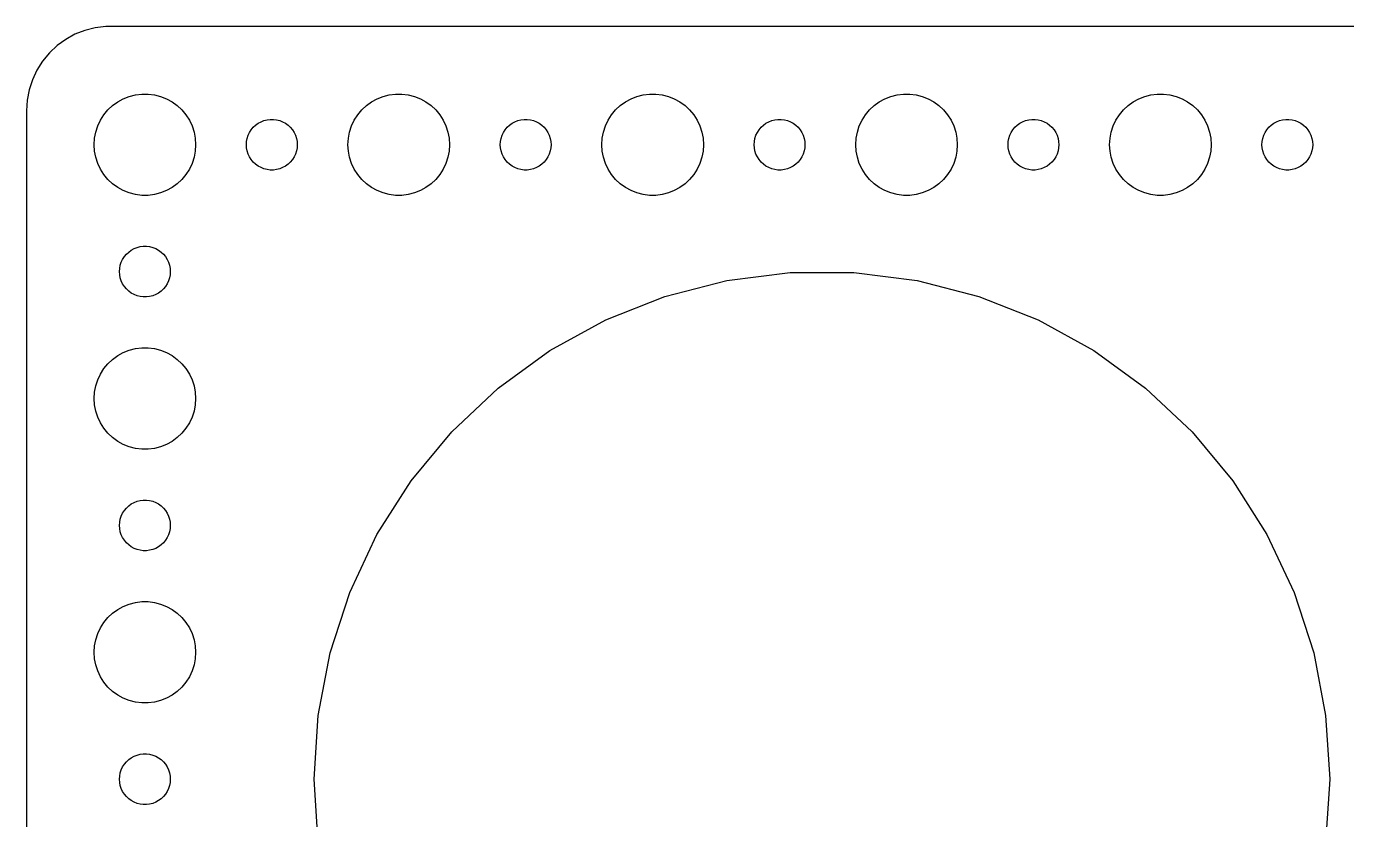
# Model space of a CAD drawing. Header units: metres. Extents: x -112 to 112, y -44 to 44.
# Drawn here: x -112 to -34, y -2.4 to 44.5 of the extents above; entities that cross this region are included whole.
import ezdxf

# ---------------------------------------------------------------- set-up
doc = ezdxf.new("R2010")
doc.units = ezdxf.units.M

msp = doc.modelspace()

# ---------------------------------------------------------------- linework, layer by layer
for p, q in [((-107.314, 44.4901), (-107.937, 44.4114)), ((107.314, 44.4901), (-107.314, 44.4901)), ((-109.679, 43.7216), (-110.187, 43.3526)), ((-109.129, 44.0241), (-109.679, 43.7216)), ((-108.545, 44.2553), (-109.129, 44.0241)), ((-107.937, 44.4114), (-108.545, 44.2553)), ((-110.645, 42.9227), (-111.045, 42.4389)), ((-110.187, 43.3526), (-110.645, 42.9227)), ((-111.045, 42.4389), (-111.382, 41.9088)), ((-111.649, 41.3406), (-111.843, 40.7434)), ((-111.382, 41.9088), (-111.649, 41.3406)), ((-111.843, 40.7434), (-111.961, 40.1267)), ((-111.961, 40.1267), (-112, 39.5)), ((-107.187, 39.5536), (-106.912, 39.8115)), ((-106.912, 39.8115), (-106.607, 40.033)), ((-106.607, 40.033), (-106.277, 40.2145)), ((-106.277, 40.2145), (-105.927, 40.3532)), ((-105.927, 40.3532), (-105.562, 40.4469)), ((-105.562, 40.4469), (-105.188, 40.4941)), ((-105.188, 40.4941), (-104.812, 40.4941)), ((-104.812, 40.4941), (-104.438, 40.4469)), ((-104.438, 40.4469), (-104.073, 40.3532)), ((-104.073, 40.3532), (-103.723, 40.2145)), ((-103.723, 40.2145), (-103.393, 40.033)), ((-103.393, 40.033), (-103.088, 39.8115)), ((-103.088, 39.8115), (-102.813, 39.5536)), ((-92.1869, 39.5536), (-91.9123, 39.8115)), ((-91.9123, 39.8115), (-91.6075, 40.033)), ((-91.6075, 40.033), (-91.2773, 40.2145)), ((-91.2773, 40.2145), (-90.927, 40.3532)), ((-90.927, 40.3532), (-90.5621, 40.4469)), ((-90.5621, 40.4469), (-90.1884, 40.4941)), ((-90.1884, 40.4941), (-89.8116, 40.4941)), ((-89.8116, 40.4941), (-89.4379, 40.4469)), ((-89.4379, 40.4469), (-89.073, 40.3532)), ((-89.073, 40.3532), (-88.7227, 40.2145)), ((-88.7227, 40.2145), (-88.3925, 40.033)), ((-88.3925, 40.033), (-88.0877, 39.8115)), ((-88.0877, 39.8115), (-87.8131, 39.5536)), ((-77.1869, 39.5536), (-76.9123, 39.8115)), ((-76.9123, 39.8115), (-76.6075, 40.033)), ((-76.6075, 40.033), (-76.2773, 40.2145)), ((-76.2773, 40.2145), (-75.927, 40.3532)), ((-75.927, 40.3532), (-75.5621, 40.4469)), ((-75.5621, 40.4469), (-75.1884, 40.4941)), ((-75.1884, 40.4941), (-74.8116, 40.4941)), ((-74.8116, 40.4941), (-74.4379, 40.4469)), ((-74.4379, 40.4469), (-74.073, 40.3532)), ((-74.073, 40.3532), (-73.7227, 40.2145)), ((-73.7227, 40.2145), (-73.3925, 40.033)), ((-73.3925, 40.033), (-73.0877, 39.8115)), ((-73.0877, 39.8115), (-72.8131, 39.5536)), ((-62.1869, 39.5536), (-61.9123, 39.8115)), ((-61.9123, 39.8115), (-61.6075, 40.033)), ((-61.6075, 40.033), (-61.2773, 40.2145)), ((-61.2773, 40.2145), (-60.927, 40.3532)), ((-60.927, 40.3532), (-60.5621, 40.4469)), ((-60.5621, 40.4469), (-60.1884, 40.4941)), ((-60.1884, 40.4941), (-59.8116, 40.4941)), ((-59.8116, 40.4941), (-59.4379, 40.4469)), ((-59.4379, 40.4469), (-59.0729, 40.3532)), ((-59.0729, 40.3532), (-58.7227, 40.2145)), ((-58.7227, 40.2145), (-58.3925, 40.033)), ((-58.3925, 40.033), (-58.0877, 39.8115)), ((-58.0877, 39.8115), (-57.8131, 39.5536)), ((-47.1869, 39.5536), (-46.9123, 39.8115)), ((-46.9123, 39.8115), (-46.6075, 40.033)), ((-46.6075, 40.033), (-46.2773, 40.2145)), ((-46.2773, 40.2145), (-45.927, 40.3532)), ((-45.927, 40.3532), (-45.5621, 40.4469)), ((-45.5621, 40.4469), (-45.1884, 40.4941)), ((-45.1884, 40.4941), (-44.8116, 40.4941)), ((-44.8116, 40.4941), (-44.4379, 40.4469)), ((-44.4379, 40.4469), (-44.0729, 40.3532)), ((-44.0729, 40.3532), (-43.7227, 40.2145)), ((-43.7227, 40.2145), (-43.3925, 40.033)), ((-43.3925, 40.033), (-43.0877, 39.8115)), ((-43.0877, 39.8115), (-42.8131, 39.5536)), ((-112, 39.5), (-112, -39.5)), ((-107.629, 38.9453), (-107.427, 39.2634)), ((-107.427, 39.2634), (-107.187, 39.5536)), ((-102.813, 39.5536), (-102.573, 39.2634)), ((-102.573, 39.2634), (-102.371, 38.9453)), ((-92.6289, 38.9453), (-92.427, 39.2634)), ((-92.427, 39.2634), (-92.1869, 39.5536)), ((-87.8131, 39.5536), (-87.573, 39.2634)), ((-87.573, 39.2634), (-87.3711, 38.9453)), ((-77.6289, 38.9453), (-77.427, 39.2634)), ((-77.427, 39.2634), (-77.1869, 39.5536)), ((-72.8131, 39.5536), (-72.573, 39.2634)), ((-72.573, 39.2634), (-72.3711, 38.9453)), ((-62.6289, 38.9453), (-62.427, 39.2634)), ((-62.427, 39.2634), (-62.1869, 39.5536)), ((-57.8131, 39.5536), (-57.5729, 39.2634)), ((-57.5729, 39.2634), (-57.3711, 38.9453)), ((-47.6289, 38.9453), (-47.427, 39.2634)), ((-47.427, 39.2634), (-47.1869, 39.5536)), ((-42.8131, 39.5536), (-42.5729, 39.2634)), ((-42.5729, 39.2634), (-42.3711, 38.9453)), ((-107.976, 37.876), (-107.906, 38.2461)), ((-107.906, 38.2461), (-107.789, 38.6044)), ((-107.789, 38.6044), (-107.629, 38.9453)), ((-102.371, 38.9453), (-102.211, 38.6044)), ((-102.211, 38.6044), (-102.094, 38.2461)), ((-102.094, 38.2461), (-102.024, 37.876)), ((-98.8947, 38.0522), (-98.8145, 38.2226)), ((-98.8145, 38.2226), (-98.7135, 38.3817)), ((-98.7135, 38.3817), (-98.5934, 38.5268)), ((-98.5934, 38.5268), (-98.4561, 38.6558)), ((-98.4561, 38.6558), (-98.3037, 38.7665)), ((-98.3037, 38.7665), (-98.1387, 38.8572)), ((-98.1387, 38.8572), (-97.9635, 38.9266)), ((-97.9635, 38.9266), (-97.7811, 38.9734)), ((-97.7811, 38.9734), (-97.5942, 38.997)), ((-97.5942, 38.997), (-97.4058, 38.997)), ((-97.4058, 38.997), (-97.2189, 38.9734)), ((-97.2189, 38.9734), (-97.0365, 38.9266)), ((-97.0365, 38.9266), (-96.8613, 38.8572)), ((-96.8613, 38.8572), (-96.6963, 38.7665)), ((-96.6963, 38.7665), (-96.5439, 38.6558)), ((-96.5439, 38.6558), (-96.4065, 38.5268)), ((-96.4065, 38.5268), (-96.2865, 38.3817)), ((-96.2865, 38.3817), (-96.1855, 38.2226)), ((-96.1855, 38.2226), (-96.1053, 38.0522)), ((-92.9763, 37.876), (-92.9057, 38.2461)), ((-92.9057, 38.2461), (-92.7893, 38.6044)), ((-92.7893, 38.6044), (-92.6289, 38.9453)), ((-87.3711, 38.9453), (-87.2107, 38.6044)), ((-87.2107, 38.6044), (-87.0943, 38.2461)), ((-87.0943, 38.2461), (-87.0237, 37.876)), ((-83.8947, 38.0522), (-83.8145, 38.2226)), ((-83.8145, 38.2226), (-83.7135, 38.3817)), ((-83.7135, 38.3817), (-83.5934, 38.5268)), ((-83.5934, 38.5268), (-83.4561, 38.6558)), ((-83.4561, 38.6558), (-83.3037, 38.7665)), ((-83.3037, 38.7665), (-83.1387, 38.8572)), ((-83.1387, 38.8572), (-82.9635, 38.9266)), ((-82.9635, 38.9266), (-82.7811, 38.9734)), ((-82.7811, 38.9734), (-82.5942, 38.997)), ((-82.5942, 38.997), (-82.4058, 38.997)), ((-82.4058, 38.997), (-82.2189, 38.9734)), ((-82.2189, 38.9734), (-82.0365, 38.9266)), ((-82.0365, 38.9266), (-81.8613, 38.8572)), ((-81.8613, 38.8572), (-81.6963, 38.7665)), ((-81.6963, 38.7665), (-81.5439, 38.6558)), ((-81.5439, 38.6558), (-81.4065, 38.5268)), ((-81.4065, 38.5268), (-81.2865, 38.3817)), ((-81.2865, 38.3817), (-81.1855, 38.2226)), ((-81.1855, 38.2226), (-81.1053, 38.0522)), ((-77.9763, 37.876), (-77.9057, 38.2461)), ((-77.9057, 38.2461), (-77.7893, 38.6044)), ((-77.7893, 38.6044), (-77.6289, 38.9453)), ((-72.3711, 38.9453), (-72.2107, 38.6044)), ((-72.2107, 38.6044), (-72.0943, 38.2461)), ((-72.0943, 38.2461), (-72.0237, 37.876)), ((-68.8947, 38.0522), (-68.8145, 38.2226)), ((-68.8145, 38.2226), (-68.7135, 38.3817)), ((-68.7135, 38.3817), (-68.5934, 38.5268)), ((-68.5934, 38.5268), (-68.4561, 38.6558)), ((-68.4561, 38.6558), (-68.3037, 38.7665)), ((-68.3037, 38.7665), (-68.1387, 38.8572)), ((-68.1387, 38.8572), (-67.9635, 38.9266)), ((-67.9635, 38.9266), (-67.7811, 38.9734)), ((-67.7811, 38.9734), (-67.5942, 38.997)), ((-67.5942, 38.997), (-67.4058, 38.997)), ((-67.4058, 38.997), (-67.2189, 38.9734)), ((-67.2189, 38.9734), (-67.0365, 38.9266)), ((-67.0365, 38.9266), (-66.8613, 38.8572)), ((-66.8613, 38.8572), (-66.6963, 38.7665)), ((-66.6963, 38.7665), (-66.5439, 38.6558)), ((-66.5439, 38.6558), (-66.4065, 38.5268)), ((-66.4065, 38.5268), (-66.2865, 38.3817)), ((-66.2865, 38.3817), (-66.1855, 38.2226)), ((-66.1855, 38.2226), (-66.1053, 38.0522)), ((-62.9763, 37.876), (-62.9057, 38.2461)), ((-62.9057, 38.2461), (-62.7893, 38.6044)), ((-62.7893, 38.6044), (-62.6289, 38.9453)), ((-57.3711, 38.9453), (-57.2107, 38.6044)), ((-57.2107, 38.6044), (-57.0942, 38.2461)), ((-57.0942, 38.2461), (-57.0237, 37.876)), ((-53.8947, 38.0522), (-53.8145, 38.2226)), ((-53.8145, 38.2226), (-53.7135, 38.3817)), ((-53.7135, 38.3817), (-53.5934, 38.5268)), ((-53.5934, 38.5268), (-53.4561, 38.6558)), ((-53.4561, 38.6558), (-53.3037, 38.7665)), ((-53.3037, 38.7665), (-53.1387, 38.8572)), ((-53.1387, 38.8572), (-52.9635, 38.9266)), ((-52.9635, 38.9266), (-52.7811, 38.9734)), ((-52.7811, 38.9734), (-52.5942, 38.997)), ((-52.5942, 38.997), (-52.4058, 38.997)), ((-52.4058, 38.997), (-52.2189, 38.9734)), ((-52.2189, 38.9734), (-52.0365, 38.9266)), ((-52.0365, 38.9266), (-51.8613, 38.8572)), ((-51.8613, 38.8572), (-51.6963, 38.7665)), ((-51.6963, 38.7665), (-51.5439, 38.6558)), ((-51.5439, 38.6558), (-51.4065, 38.5268)), ((-51.4065, 38.5268), (-51.2865, 38.3817)), ((-51.2865, 38.3817), (-51.1855, 38.2226)), ((-51.1855, 38.2226), (-51.1053, 38.0522)), ((-47.9763, 37.876), (-47.9057, 38.2461)), ((-47.9057, 38.2461), (-47.7893, 38.6044)), ((-47.7893, 38.6044), (-47.6289, 38.9453)), ((-42.3711, 38.9453), (-42.2107, 38.6044)), ((-42.2107, 38.6044), (-42.0942, 38.2461)), ((-42.0942, 38.2461), (-42.0237, 37.876)), ((-38.8947, 38.0522), (-38.8145, 38.2226)), ((-38.8145, 38.2226), (-38.7135, 38.3817)), ((-38.7135, 38.3817), (-38.5934, 38.5268)), ((-38.5934, 38.5268), (-38.4561, 38.6558)), ((-38.4561, 38.6558), (-38.3037, 38.7665)), ((-38.3037, 38.7665), (-38.1387, 38.8572)), ((-38.1387, 38.8572), (-37.9635, 38.9266)), ((-37.9635, 38.9266), (-37.7811, 38.9734)), ((-37.7811, 38.9734), (-37.5942, 38.997)), ((-37.5942, 38.997), (-37.4058, 38.997)), ((-37.4058, 38.997), (-37.2189, 38.9734)), ((-37.2189, 38.9734), (-37.0365, 38.9266)), ((-37.0365, 38.9266), (-36.8613, 38.8572)), ((-36.8613, 38.8572), (-36.6963, 38.7665)), ((-36.6963, 38.7665), (-36.5439, 38.6558)), ((-36.5439, 38.6558), (-36.4065, 38.5268)), ((-36.4065, 38.5268), (-36.2865, 38.3817)), ((-36.2865, 38.3817), (-36.1855, 38.2226)), ((-36.1855, 38.2226), (-36.1053, 38.0522)), ((-108, 37.5), (-107.976, 37.876)), ((-107.976, 37.124), (-108, 37.5)), ((-102.024, 37.876), (-102, 37.5)), ((-102, 37.5), (-102.024, 37.124)), ((-99, 37.5), (-98.9882, 37.688)), ((-98.9882, 37.312), (-99, 37.5)), ((-98.9882, 37.688), (-98.9529, 37.873)), ((-98.9529, 37.873), (-98.8947, 38.0522)), ((-96.1053, 38.0522), (-96.0471, 37.873)), ((-96.0471, 37.873), (-96.0118, 37.688)), ((-96.0118, 37.688), (-96, 37.5)), ((-96, 37.5), (-96.0118, 37.312)), ((-93, 37.5), (-92.9763, 37.876)), ((-92.9763, 37.124), (-93, 37.5)), ((-87.0237, 37.876), (-87, 37.5)), ((-87, 37.5), (-87.0237, 37.124)), ((-84, 37.5), (-83.9882, 37.688)), ((-83.9882, 37.312), (-84, 37.5)), ((-83.9882, 37.688), (-83.9529, 37.873)), ((-83.9529, 37.873), (-83.8947, 38.0522)), ((-81.1053, 38.0522), (-81.0471, 37.873)), ((-81.0471, 37.873), (-81.0118, 37.688)), ((-81.0118, 37.688), (-81, 37.5)), ((-81, 37.5), (-81.0118, 37.312)), ((-78, 37.5), (-77.9763, 37.876)), ((-77.9763, 37.124), (-78, 37.5)), ((-72.0237, 37.876), (-72, 37.5)), ((-72, 37.5), (-72.0237, 37.124)), ((-69, 37.5), (-68.9882, 37.688)), ((-68.9882, 37.312), (-69, 37.5)), ((-68.9882, 37.688), (-68.9529, 37.873)), ((-68.9529, 37.873), (-68.8947, 38.0522)), ((-66.1053, 38.0522), (-66.0471, 37.873)), ((-66.0471, 37.873), (-66.0118, 37.688)), ((-66.0118, 37.688), (-66, 37.5)), ((-66, 37.5), (-66.0118, 37.312)), ((-63, 37.5), (-62.9763, 37.876)), ((-62.9763, 37.124), (-63, 37.5)), ((-57.0237, 37.876), (-57, 37.5)), ((-57, 37.5), (-57.0237, 37.124)), ((-54, 37.5), (-53.9882, 37.688)), ((-53.9882, 37.312), (-54, 37.5)), ((-53.9882, 37.688), (-53.9529, 37.873)), ((-53.9529, 37.873), (-53.8947, 38.0522)), ((-51.1053, 38.0522), (-51.0471, 37.873)), ((-51.0471, 37.873), (-51.0118, 37.688)), ((-51.0118, 37.688), (-51, 37.5)), ((-51, 37.5), (-51.0118, 37.312)), ((-48, 37.5), (-47.9763, 37.876)), ((-47.9763, 37.124), (-48, 37.5)), ((-42.0237, 37.876), (-42, 37.5)), ((-42, 37.5), (-42.0237, 37.124)), ((-39, 37.5), (-38.9882, 37.688)), ((-38.9882, 37.312), (-39, 37.5)), ((-38.9882, 37.688), (-38.9529, 37.873)), ((-38.9529, 37.873), (-38.8947, 38.0522)), ((-36.1053, 38.0522), (-36.0471, 37.873)), ((-36.0471, 37.873), (-36.0118, 37.688)), ((-36.0118, 37.688), (-36, 37.5)), ((-36, 37.5), (-36.0118, 37.312)), ((-107.906, 36.7539), (-107.976, 37.124)), ((-107.789, 36.3956), (-107.906, 36.7539)), ((-102.094, 36.7539), (-102.211, 36.3956)), ((-102.024, 37.124), (-102.094, 36.7539)), ((-98.9529, 37.127), (-98.9882, 37.312)), ((-98.8947, 36.9478), (-98.9529, 37.127)), ((-98.8145, 36.7774), (-98.8947, 36.9478)), ((-98.7135, 36.6183), (-98.8145, 36.7774)), ((-96.1855, 36.7774), (-96.2865, 36.6183)), ((-96.1053, 36.9478), (-96.1855, 36.7774)), ((-96.0471, 37.127), (-96.1053, 36.9478)), ((-96.0118, 37.312), (-96.0471, 37.127)), ((-92.9057, 36.7539), (-92.9763, 37.124)), ((-92.7893, 36.3956), (-92.9057, 36.7539)), ((-87.0943, 36.7539), (-87.2107, 36.3956)), ((-87.0237, 37.124), (-87.0943, 36.7539)), ((-83.9529, 37.127), (-83.9882, 37.312)), ((-83.8947, 36.9478), (-83.9529, 37.127)), ((-83.8145, 36.7774), (-83.8947, 36.9478)), ((-83.7135, 36.6183), (-83.8145, 36.7774)), ((-81.1855, 36.7774), (-81.2865, 36.6183)), ((-81.1053, 36.9478), (-81.1855, 36.7774)), ((-81.0471, 37.127), (-81.1053, 36.9478)), ((-81.0118, 37.312), (-81.0471, 37.127)), ((-77.9057, 36.7539), (-77.9763, 37.124)), ((-77.7893, 36.3956), (-77.9057, 36.7539)), ((-72.0943, 36.7539), (-72.2107, 36.3956)), ((-72.0237, 37.124), (-72.0943, 36.7539)), ((-68.9529, 37.127), (-68.9882, 37.312)), ((-68.8947, 36.9478), (-68.9529, 37.127)), ((-68.8145, 36.7774), (-68.8947, 36.9478)), ((-68.7135, 36.6183), (-68.8145, 36.7774)), ((-66.1855, 36.7774), (-66.2865, 36.6183)), ((-66.1053, 36.9478), (-66.1855, 36.7774)), ((-66.0471, 37.127), (-66.1053, 36.9478)), ((-66.0118, 37.312), (-66.0471, 37.127)), ((-62.9057, 36.7539), (-62.9763, 37.124)), ((-62.7893, 36.3956), (-62.9057, 36.7539)), ((-57.0942, 36.7539), (-57.2107, 36.3956)), ((-57.0237, 37.124), (-57.0942, 36.7539)), ((-53.9529, 37.127), (-53.9882, 37.312)), ((-53.8947, 36.9478), (-53.9529, 37.127)), ((-53.8145, 36.7774), (-53.8947, 36.9478)), ((-53.7135, 36.6183), (-53.8145, 36.7774)), ((-51.1855, 36.7774), (-51.2865, 36.6183)), ((-51.1053, 36.9478), (-51.1855, 36.7774)), ((-51.0471, 37.127), (-51.1053, 36.9478)), ((-51.0118, 37.312), (-51.0471, 37.127)), ((-47.9057, 36.7539), (-47.9763, 37.124)), ((-47.7893, 36.3956), (-47.9057, 36.7539)), ((-42.0942, 36.7539), (-42.2107, 36.3956)), ((-42.0237, 37.124), (-42.0942, 36.7539)), ((-38.9529, 37.127), (-38.9882, 37.312)), ((-38.8947, 36.9478), (-38.9529, 37.127)), ((-38.8145, 36.7774), (-38.8947, 36.9478)), ((-38.7135, 36.6183), (-38.8145, 36.7774)), ((-36.1855, 36.7774), (-36.2865, 36.6183)), ((-36.1053, 36.9478), (-36.1855, 36.7774)), ((-36.0471, 37.127), (-36.1053, 36.9478)), ((-36.0118, 37.312), (-36.0471, 37.127)), ((-107.629, 36.0547), (-107.789, 36.3956)), ((-107.427, 35.7366), (-107.629, 36.0547)), ((-102.371, 36.0547), (-102.573, 35.7366)), ((-102.211, 36.3956), (-102.371, 36.0547)), ((-98.5934, 36.4732), (-98.7135, 36.6183)), ((-98.4561, 36.3442), (-98.5934, 36.4732)), ((-98.3037, 36.2335), (-98.4561, 36.3442)), ((-98.1387, 36.1428), (-98.3037, 36.2335)), ((-97.9635, 36.0734), (-98.1387, 36.1428)), ((-97.7811, 36.0266), (-97.9635, 36.0734)), ((-97.5942, 36.003), (-97.7811, 36.0266)), ((-97.4058, 36.003), (-97.5942, 36.003)), ((-97.2189, 36.0266), (-97.4058, 36.003)), ((-97.0365, 36.0734), (-97.2189, 36.0266)), ((-96.8613, 36.1428), (-97.0365, 36.0734)), ((-96.6963, 36.2335), (-96.8613, 36.1428)), ((-96.5439, 36.3442), (-96.6963, 36.2335)), ((-96.4065, 36.4732), (-96.5439, 36.3442)), ((-96.2865, 36.6183), (-96.4065, 36.4732)), ((-92.6289, 36.0547), (-92.7893, 36.3956)), ((-92.427, 35.7366), (-92.6289, 36.0547)), ((-87.3711, 36.0547), (-87.573, 35.7366)), ((-87.2107, 36.3956), (-87.3711, 36.0547)), ((-83.5934, 36.4732), (-83.7135, 36.6183)), ((-83.4561, 36.3442), (-83.5934, 36.4732)), ((-83.3037, 36.2335), (-83.4561, 36.3442)), ((-83.1387, 36.1428), (-83.3037, 36.2335)), ((-82.9635, 36.0734), (-83.1387, 36.1428)), ((-82.7811, 36.0266), (-82.9635, 36.0734)), ((-82.5942, 36.003), (-82.7811, 36.0266)), ((-82.4058, 36.003), (-82.5942, 36.003)), ((-82.2189, 36.0266), (-82.4058, 36.003)), ((-82.0365, 36.0734), (-82.2189, 36.0266)), ((-81.8613, 36.1428), (-82.0365, 36.0734)), ((-81.6963, 36.2335), (-81.8613, 36.1428)), ((-81.5439, 36.3442), (-81.6963, 36.2335)), ((-81.4065, 36.4732), (-81.5439, 36.3442)), ((-81.2865, 36.6183), (-81.4065, 36.4732)), ((-77.6289, 36.0547), (-77.7893, 36.3956)), ((-77.427, 35.7366), (-77.6289, 36.0547)), ((-72.3711, 36.0547), (-72.573, 35.7366)), ((-72.2107, 36.3956), (-72.3711, 36.0547)), ((-68.5934, 36.4732), (-68.7135, 36.6183)), ((-68.4561, 36.3442), (-68.5934, 36.4732)), ((-68.3037, 36.2335), (-68.4561, 36.3442)), ((-68.1387, 36.1428), (-68.3037, 36.2335)), ((-67.9635, 36.0734), (-68.1387, 36.1428)), ((-67.7811, 36.0266), (-67.9635, 36.0734)), ((-67.5942, 36.003), (-67.7811, 36.0266)), ((-67.4058, 36.003), (-67.5942, 36.003)), ((-67.2189, 36.0266), (-67.4058, 36.003)), ((-67.0365, 36.0734), (-67.2189, 36.0266)), ((-66.8613, 36.1428), (-67.0365, 36.0734)), ((-66.6963, 36.2335), (-66.8613, 36.1428)), ((-66.5439, 36.3442), (-66.6963, 36.2335)), ((-66.4065, 36.4732), (-66.5439, 36.3442)), ((-66.2865, 36.6183), (-66.4065, 36.4732)), ((-62.6289, 36.0547), (-62.7893, 36.3956)), ((-62.427, 35.7366), (-62.6289, 36.0547)), ((-57.3711, 36.0547), (-57.5729, 35.7366)), ((-57.2107, 36.3956), (-57.3711, 36.0547)), ((-53.5934, 36.4732), (-53.7135, 36.6183)), ((-53.4561, 36.3442), (-53.5934, 36.4732)), ((-53.3037, 36.2335), (-53.4561, 36.3442)), ((-53.1387, 36.1428), (-53.3037, 36.2335)), ((-52.9635, 36.0734), (-53.1387, 36.1428)), ((-52.7811, 36.0266), (-52.9635, 36.0734)), ((-52.5942, 36.003), (-52.7811, 36.0266)), ((-52.4058, 36.003), (-52.5942, 36.003)), ((-52.2189, 36.0266), (-52.4058, 36.003)), ((-52.0365, 36.0734), (-52.2189, 36.0266)), ((-51.8613, 36.1428), (-52.0365, 36.0734)), ((-51.6963, 36.2335), (-51.8613, 36.1428)), ((-51.5439, 36.3442), (-51.6963, 36.2335)), ((-51.4065, 36.4732), (-51.5439, 36.3442)), ((-51.2865, 36.6183), (-51.4065, 36.4732)), ((-47.6289, 36.0547), (-47.7893, 36.3956)), ((-47.427, 35.7366), (-47.6289, 36.0547)), ((-42.3711, 36.0547), (-42.5729, 35.7366)), ((-42.2107, 36.3956), (-42.3711, 36.0547)), ((-38.5934, 36.4732), (-38.7135, 36.6183)), ((-38.4561, 36.3442), (-38.5934, 36.4732)), ((-38.3037, 36.2335), (-38.4561, 36.3442)), ((-38.1387, 36.1428), (-38.3037, 36.2335)), ((-37.9635, 36.0734), (-38.1387, 36.1428)), ((-37.7811, 36.0266), (-37.9635, 36.0734)), ((-37.5942, 36.003), (-37.7811, 36.0266)), ((-37.4058, 36.003), (-37.5942, 36.003)), ((-37.2189, 36.0266), (-37.4058, 36.003)), ((-37.0365, 36.0734), (-37.2189, 36.0266)), ((-36.8613, 36.1428), (-37.0365, 36.0734)), ((-36.6963, 36.2335), (-36.8613, 36.1428)), ((-36.5439, 36.3442), (-36.6963, 36.2335)), ((-36.4065, 36.4732), (-36.5439, 36.3442)), ((-36.2865, 36.6183), (-36.4065, 36.4732)), ((-107.187, 35.4464), (-107.427, 35.7366)), ((-106.912, 35.1885), (-107.187, 35.4464)), ((-106.607, 34.967), (-106.912, 35.1885)), ((-103.088, 35.1885), (-103.393, 34.967)), ((-102.813, 35.4464), (-103.088, 35.1885)), ((-102.573, 35.7366), (-102.813, 35.4464)), ((-92.1869, 35.4464), (-92.427, 35.7366)), ((-91.9123, 35.1885), (-92.1869, 35.4464)), ((-91.6075, 34.967), (-91.9123, 35.1885)), ((-88.0877, 35.1885), (-88.3925, 34.967)), ((-87.8131, 35.4464), (-88.0877, 35.1885)), ((-87.573, 35.7366), (-87.8131, 35.4464)), ((-77.1869, 35.4464), (-77.427, 35.7366)), ((-76.9123, 35.1885), (-77.1869, 35.4464)), ((-76.6075, 34.967), (-76.9123, 35.1885)), ((-73.0877, 35.1885), (-73.3925, 34.967)), ((-72.8131, 35.4464), (-73.0877, 35.1885)), ((-72.573, 35.7366), (-72.8131, 35.4464)), ((-62.1869, 35.4464), (-62.427, 35.7366)), ((-61.9123, 35.1885), (-62.1869, 35.4464)), ((-61.6075, 34.967), (-61.9123, 35.1885)), ((-58.0877, 35.1885), (-58.3925, 34.967)), ((-57.8131, 35.4464), (-58.0877, 35.1885)), ((-57.5729, 35.7366), (-57.8131, 35.4464)), ((-47.1869, 35.4464), (-47.427, 35.7366)), ((-46.9123, 35.1885), (-47.1869, 35.4464)), ((-46.6075, 34.967), (-46.9123, 35.1885)), ((-43.0877, 35.1885), (-43.3925, 34.967)), ((-42.8131, 35.4464), (-43.0877, 35.1885)), ((-42.5729, 35.7366), (-42.8131, 35.4464)), ((-106.277, 34.7855), (-106.607, 34.967)), ((-105.927, 34.6468), (-106.277, 34.7855)), ((-105.562, 34.5531), (-105.927, 34.6468)), ((-105.188, 34.5059), (-105.562, 34.5531)), ((-104.812, 34.5059), (-105.188, 34.5059)), ((-104.438, 34.5531), (-104.812, 34.5059)), ((-104.073, 34.6468), (-104.438, 34.5531)), ((-103.723, 34.7855), (-104.073, 34.6468)), ((-103.393, 34.967), (-103.723, 34.7855)), ((-91.2773, 34.7855), (-91.6075, 34.967)), ((-90.927, 34.6468), (-91.2773, 34.7855)), ((-90.5621, 34.5531), (-90.927, 34.6468)), ((-90.1884, 34.5059), (-90.5621, 34.5531)), ((-89.8116, 34.5059), (-90.1884, 34.5059)), ((-89.4379, 34.5531), (-89.8116, 34.5059)), ((-89.073, 34.6468), (-89.4379, 34.5531)), ((-88.7227, 34.7855), (-89.073, 34.6468)), ((-88.3925, 34.967), (-88.7227, 34.7855)), ((-76.2773, 34.7855), (-76.6075, 34.967)), ((-75.927, 34.6468), (-76.2773, 34.7855)), ((-75.5621, 34.5531), (-75.927, 34.6468)), ((-75.1884, 34.5059), (-75.5621, 34.5531)), ((-74.8116, 34.5059), (-75.1884, 34.5059)), ((-74.4379, 34.5531), (-74.8116, 34.5059)), ((-74.073, 34.6468), (-74.4379, 34.5531)), ((-73.7227, 34.7855), (-74.073, 34.6468)), ((-73.3925, 34.967), (-73.7227, 34.7855)), ((-61.2773, 34.7855), (-61.6075, 34.967)), ((-60.927, 34.6468), (-61.2773, 34.7855)), ((-60.5621, 34.5531), (-60.927, 34.6468)), ((-60.1884, 34.5059), (-60.5621, 34.5531)), ((-59.8116, 34.5059), (-60.1884, 34.5059)), ((-59.4379, 34.5531), (-59.8116, 34.5059)), ((-59.0729, 34.6468), (-59.4379, 34.5531)), ((-58.7227, 34.7855), (-59.0729, 34.6468)), ((-58.3925, 34.967), (-58.7227, 34.7855)), ((-46.2773, 34.7855), (-46.6075, 34.967)), ((-45.927, 34.6468), (-46.2773, 34.7855)), ((-45.5621, 34.5531), (-45.927, 34.6468)), ((-45.1884, 34.5059), (-45.5621, 34.5531)), ((-44.8116, 34.5059), (-45.1884, 34.5059)), ((-44.4379, 34.5531), (-44.8116, 34.5059)), ((-44.0729, 34.6468), (-44.4379, 34.5531)), ((-43.7227, 34.7855), (-44.0729, 34.6468)), ((-43.3925, 34.967), (-43.7227, 34.7855)), ((-105.956, 31.1558), (-105.804, 31.2665)), ((-105.804, 31.2665), (-105.639, 31.3572)), ((-105.639, 31.3572), (-105.464, 31.4266)), ((-105.464, 31.4266), (-105.281, 31.4734)), ((-105.281, 31.4734), (-105.094, 31.497)), ((-105.094, 31.497), (-104.906, 31.497)), ((-104.906, 31.497), (-104.719, 31.4734)), ((-104.719, 31.4734), (-104.536, 31.4266)), ((-104.536, 31.4266), (-104.361, 31.3572)), ((-104.361, 31.3572), (-104.196, 31.2665)), ((-104.196, 31.2665), (-104.044, 31.1558)), ((-106.453, 30.373), (-106.395, 30.5522)), ((-106.395, 30.5522), (-106.314, 30.7226)), ((-106.314, 30.7226), (-106.214, 30.8817)), ((-106.214, 30.8817), (-106.093, 31.0268)), ((-106.093, 31.0268), (-105.956, 31.1558)), ((-104.044, 31.1558), (-103.907, 31.0268)), ((-103.907, 31.0268), (-103.786, 30.8817)), ((-103.786, 30.8817), (-103.686, 30.7226)), ((-103.686, 30.7226), (-103.605, 30.5522)), ((-103.605, 30.5522), (-103.547, 30.373)), ((-106.5, 30), (-106.488, 30.188)), ((-106.488, 29.812), (-106.5, 30)), ((-106.488, 30.188), (-106.453, 30.373)), ((-106.453, 29.627), (-106.488, 29.812)), ((-103.547, 30.373), (-103.512, 30.188)), ((-103.512, 29.812), (-103.547, 29.627)), ((-103.512, 30.188), (-103.5, 30)), ((-103.5, 30), (-103.512, 29.812)), ((-70.6214, 29.4686), (-66.8837, 29.9408)), ((-66.8837, 29.9408), (-63.1163, 29.9408)), ((-63.1163, 29.9408), (-59.3786, 29.4686)), ((-106.395, 29.4478), (-106.453, 29.627)), ((-106.314, 29.2774), (-106.395, 29.4478)), ((-106.214, 29.1183), (-106.314, 29.2774)), ((-106.093, 28.9732), (-106.214, 29.1183)), ((-105.956, 28.8442), (-106.093, 28.9732)), ((-103.907, 28.9732), (-104.044, 28.8442)), ((-103.786, 29.1183), (-103.907, 28.9732)), ((-103.686, 29.2774), (-103.786, 29.1183)), ((-103.605, 29.4478), (-103.686, 29.2774)), ((-103.547, 29.627), (-103.605, 29.4478)), ((-74.2705, 28.5317), (-70.6214, 29.4686)), ((-59.3786, 29.4686), (-55.7295, 28.5317)), ((-105.804, 28.7335), (-105.956, 28.8442)), ((-105.639, 28.6427), (-105.804, 28.7335)), ((-105.464, 28.5734), (-105.639, 28.6427)), ((-105.281, 28.5266), (-105.464, 28.5734)), ((-105.094, 28.503), (-105.281, 28.5266)), ((-104.906, 28.503), (-105.094, 28.503)), ((-104.719, 28.5266), (-104.906, 28.503)), ((-104.536, 28.5734), (-104.719, 28.5266)), ((-104.361, 28.6427), (-104.536, 28.5734)), ((-104.196, 28.7335), (-104.361, 28.6427)), ((-104.044, 28.8442), (-104.196, 28.7335)), ((-77.7734, 27.1448), (-74.2705, 28.5317)), ((-55.7295, 28.5317), (-52.2266, 27.1448)), ((-81.0748, 25.3298), (-77.7734, 27.1448)), ((-52.2266, 27.1448), (-48.9252, 25.3298)), ((-106.912, 24.8115), (-106.607, 25.033)), ((-106.607, 25.033), (-106.277, 25.2145)), ((-106.277, 25.2145), (-105.927, 25.3532)), ((-105.927, 25.3532), (-105.562, 25.4469)), ((-105.562, 25.4469), (-105.188, 25.4941)), ((-105.188, 25.4941), (-104.812, 25.4941)), ((-104.812, 25.4941), (-104.438, 25.4469)), ((-104.438, 25.4469), (-104.073, 25.3532)), ((-104.073, 25.3532), (-103.723, 25.2145)), ((-103.723, 25.2145), (-103.393, 25.033)), ((-103.393, 25.033), (-103.088, 24.8115)), ((-84.1227, 23.1154), (-81.0748, 25.3298)), ((-48.9252, 25.3298), (-45.8773, 23.1154)), ((-107.629, 23.9453), (-107.427, 24.2634)), ((-107.427, 24.2634), (-107.187, 24.5536)), ((-107.187, 24.5536), (-106.912, 24.8115)), ((-103.088, 24.8115), (-102.813, 24.5536)), ((-102.813, 24.5536), (-102.573, 24.2634)), ((-102.573, 24.2634), (-102.371, 23.9453)), ((-107.906, 23.2461), (-107.789, 23.6044)), ((-107.789, 23.6044), (-107.629, 23.9453)), ((-102.371, 23.9453), (-102.211, 23.6044)), ((-102.211, 23.6044), (-102.094, 23.2461)), ((-108, 22.5), (-107.976, 22.876)), ((-107.976, 22.876), (-107.906, 23.2461)), ((-102.094, 23.2461), (-102.024, 22.876)), ((-102.024, 22.876), (-102, 22.5)), ((-86.869, 20.5364), (-84.1227, 23.1154)), ((-45.8773, 23.1154), (-43.1309, 20.5364)), ((-107.976, 22.124), (-108, 22.5)), ((-107.906, 21.7539), (-107.976, 22.124)), ((-102.024, 22.124), (-102.094, 21.7539)), ((-102, 22.5), (-102.024, 22.124)), ((-107.789, 21.3956), (-107.906, 21.7539)), ((-107.629, 21.0547), (-107.789, 21.3956)), ((-102.211, 21.3956), (-102.371, 21.0547)), ((-102.094, 21.7539), (-102.211, 21.3956)), ((-107.427, 20.7366), (-107.629, 21.0547)), ((-107.187, 20.4464), (-107.427, 20.7366)), ((-106.912, 20.1884), (-107.187, 20.4464)), ((-102.813, 20.4464), (-103.088, 20.1884)), ((-102.573, 20.7366), (-102.813, 20.4464)), ((-102.371, 21.0547), (-102.573, 20.7366)), ((-89.2705, 17.6335), (-86.869, 20.5364)), ((-43.1309, 20.5364), (-40.7295, 17.6335)), ((-106.607, 19.967), (-106.912, 20.1884)), ((-106.277, 19.7855), (-106.607, 19.967)), ((-105.927, 19.6468), (-106.277, 19.7855)), ((-105.562, 19.5531), (-105.927, 19.6468)), ((-105.188, 19.5059), (-105.562, 19.5531)), ((-104.812, 19.5059), (-105.188, 19.5059)), ((-104.438, 19.5531), (-104.812, 19.5059)), ((-104.073, 19.6468), (-104.438, 19.5531)), ((-103.723, 19.7855), (-104.073, 19.6468)), ((-103.393, 19.967), (-103.723, 19.7855)), ((-103.088, 20.1884), (-103.393, 19.967)), ((-91.2892, 14.4526), (-89.2705, 17.6335)), ((-40.7295, 17.6335), (-38.7108, 14.4526)), ((-105.639, 16.3572), (-105.464, 16.4266)), ((-105.464, 16.4266), (-105.281, 16.4734)), ((-105.281, 16.4734), (-105.094, 16.497)), ((-105.094, 16.497), (-104.906, 16.497)), ((-104.906, 16.497), (-104.719, 16.4734)), ((-104.719, 16.4734), (-104.536, 16.4266)), ((-104.536, 16.4266), (-104.361, 16.3572)), ((-106.395, 15.5522), (-106.314, 15.7226)), ((-106.314, 15.7226), (-106.214, 15.8817)), ((-106.214, 15.8817), (-106.093, 16.0268)), ((-106.093, 16.0268), (-105.956, 16.1558)), ((-105.956, 16.1558), (-105.804, 16.2665)), ((-105.804, 16.2665), (-105.639, 16.3572)), ((-104.361, 16.3572), (-104.196, 16.2665)), ((-104.196, 16.2665), (-104.044, 16.1558)), ((-104.044, 16.1558), (-103.907, 16.0268)), ((-103.907, 16.0268), (-103.786, 15.8817)), ((-103.786, 15.8817), (-103.686, 15.7226)), ((-103.686, 15.7226), (-103.605, 15.5522)), ((-106.5, 15), (-106.488, 15.188)), ((-106.488, 14.812), (-106.5, 15)), ((-106.488, 15.188), (-106.453, 15.373)), ((-106.453, 15.373), (-106.395, 15.5522)), ((-103.605, 15.5522), (-103.547, 15.373)), ((-103.547, 15.373), (-103.512, 15.188)), ((-103.512, 15.188), (-103.5, 15)), ((-103.5, 15), (-103.512, 14.812)), ((-106.453, 14.627), (-106.488, 14.812)), ((-106.395, 14.4478), (-106.453, 14.627)), ((-106.314, 14.2774), (-106.395, 14.4478)), ((-106.214, 14.1183), (-106.314, 14.2774)), ((-106.093, 13.9732), (-106.214, 14.1183)), ((-103.786, 14.1183), (-103.907, 13.9732)), ((-103.686, 14.2774), (-103.786, 14.1183)), ((-103.605, 14.4478), (-103.686, 14.2774)), ((-103.547, 14.627), (-103.605, 14.4478)), ((-103.512, 14.812), (-103.547, 14.627)), ((-92.8933, 11.0437), (-91.2892, 14.4526)), ((-38.7108, 14.4526), (-37.1067, 11.0437)), ((-105.956, 13.8442), (-106.093, 13.9732)), ((-105.804, 13.7335), (-105.956, 13.8442)), ((-105.639, 13.6427), (-105.804, 13.7335)), ((-105.464, 13.5734), (-105.639, 13.6427)), ((-105.281, 13.5266), (-105.464, 13.5734)), ((-105.094, 13.5029), (-105.281, 13.5266)), ((-104.906, 13.5029), (-105.094, 13.5029)), ((-104.719, 13.5266), (-104.906, 13.5029)), ((-104.536, 13.5734), (-104.719, 13.5266)), ((-104.361, 13.6427), (-104.536, 13.5734)), ((-104.196, 13.7335), (-104.361, 13.6427)), ((-104.044, 13.8442), (-104.196, 13.7335)), ((-103.907, 13.9732), (-104.044, 13.8442)), ((-94.0575, 7.46069), (-92.8933, 11.0437)), ((-37.1067, 11.0437), (-35.9425, 7.46069)), ((-106.607, 10.033), (-106.277, 10.2145)), ((-106.277, 10.2145), (-105.927, 10.3532)), ((-105.927, 10.3532), (-105.562, 10.4469)), ((-105.562, 10.4469), (-105.188, 10.4941)), ((-105.188, 10.4941), (-104.812, 10.4941)), ((-104.812, 10.4941), (-104.438, 10.4469)), ((-104.438, 10.4469), (-104.073, 10.3532)), ((-104.073, 10.3532), (-103.723, 10.2145)), ((-103.723, 10.2145), (-103.393, 10.033)), ((-107.427, 9.26335), (-107.187, 9.55363)), ((-107.187, 9.55363), (-106.912, 9.81154)), ((-106.912, 9.81154), (-106.607, 10.033)), ((-103.393, 10.033), (-103.088, 9.81154)), ((-103.088, 9.81154), (-102.813, 9.55363)), ((-102.813, 9.55363), (-102.573, 9.26335)), ((-107.906, 8.24606), (-107.789, 8.60437)), ((-107.789, 8.60437), (-107.629, 8.94525)), ((-107.629, 8.94525), (-107.427, 9.26335)), ((-102.573, 9.26335), (-102.371, 8.94525)), ((-102.371, 8.94525), (-102.211, 8.60437)), ((-102.211, 8.60437), (-102.094, 8.24606)), ((-108, 7.5), (-107.976, 7.87599)), ((-107.976, 7.87599), (-107.906, 8.24606)), ((-102.094, 8.24606), (-102.024, 7.87599)), ((-102.024, 7.87599), (-102, 7.5)), ((-107.976, 7.12399), (-108, 7.5)), ((-107.906, 6.75392), (-107.976, 7.12399)), ((-102.024, 7.12399), (-102.094, 6.75392)), ((-102, 7.5), (-102.024, 7.12399)), ((-94.7634, 3.75999), (-94.0575, 7.46069)), ((-35.9425, 7.46069), (-35.2366, 3.75999)), ((-107.789, 6.39561), (-107.906, 6.75392)), ((-107.629, 6.05473), (-107.789, 6.39561)), ((-102.211, 6.39561), (-102.371, 6.05473)), ((-102.094, 6.75392), (-102.211, 6.39561)), ((-107.427, 5.73663), (-107.629, 6.05473)), ((-107.187, 5.44635), (-107.427, 5.73663)), ((-102.573, 5.73663), (-102.813, 5.44635)), ((-102.371, 6.05473), (-102.573, 5.73663)), ((-106.912, 5.18845), (-107.187, 5.44635)), ((-106.607, 4.96701), (-106.912, 5.18845)), ((-106.277, 4.78551), (-106.607, 4.96701)), ((-105.927, 4.64682), (-106.277, 4.78551)), ((-103.723, 4.78551), (-104.073, 4.64682)), ((-103.393, 4.96701), (-103.723, 4.78551)), ((-103.088, 5.18845), (-103.393, 4.96701)), ((-102.813, 5.44635), (-103.088, 5.18845)), ((-105.562, 4.55313), (-105.927, 4.64682)), ((-105.188, 4.50591), (-105.562, 4.55313)), ((-104.812, 4.50591), (-105.188, 4.50591)), ((-104.438, 4.55313), (-104.812, 4.50591)), ((-104.073, 4.64682), (-104.438, 4.55313)), ((-95, 0), (-94.7634, 3.75999)), ((-35.2366, 3.75999), (-35, 0)), ((-106.314, 0.72263), (-106.214, 0.88167)), ((-106.214, 0.88167), (-106.093, 1.02681)), ((-106.093, 1.02681), (-105.956, 1.15576)), ((-105.956, 1.15576), (-105.804, 1.26648)), ((-105.804, 1.26648), (-105.639, 1.35724)), ((-105.639, 1.35724), (-105.464, 1.42657)), ((-105.464, 1.42657), (-105.281, 1.47342)), ((-105.281, 1.47342), (-105.094, 1.49704)), ((-105.094, 1.49704), (-104.906, 1.49704)), ((-104.906, 1.49704), (-104.719, 1.47342)), ((-104.719, 1.47342), (-104.536, 1.42657)), ((-104.536, 1.42657), (-104.361, 1.35724)), ((-104.361, 1.35724), (-104.196, 1.26648)), ((-104.196, 1.26648), (-104.044, 1.15576)), ((-104.044, 1.15576), (-103.907, 1.02681)), ((-103.907, 1.02681), (-103.786, 0.88167)), ((-103.786, 0.88167), (-103.686, 0.72263)), ((-106.5, 0), (-106.488, 0.18799)), ((-106.488, -0.18799), (-106.5, 0)), ((-106.488, 0.18799), (-106.453, 0.37303)), ((-106.453, 0.37303), (-106.395, 0.55219)), ((-106.395, 0.55219), (-106.314, 0.72263)), ((-103.686, 0.72263), (-103.605, 0.55219)), ((-103.605, 0.55219), (-103.547, 0.37303)), ((-103.547, 0.37303), (-103.512, 0.18799)), ((-103.512, 0.18799), (-103.5, 0)), ((-103.5, 0), (-103.512, -0.18799)), ((-94.7634, -3.75999), (-95, 0)), ((-35, 0), (-35.2366, -3.75999)), ((-106.453, -0.37303), (-106.488, -0.18799)), ((-106.395, -0.55219), (-106.453, -0.37303)), ((-106.314, -0.72263), (-106.395, -0.55219)), ((-106.214, -0.88167), (-106.314, -0.72263)), ((-103.686, -0.72263), (-103.786, -0.88167)), ((-103.605, -0.55219), (-103.686, -0.72263)), ((-103.547, -0.37303), (-103.605, -0.55219)), ((-103.512, -0.18799), (-103.547, -0.37303)), ((-106.093, -1.02681), (-106.214, -0.88167)), ((-105.956, -1.15576), (-106.093, -1.02681)), ((-105.804, -1.26648), (-105.956, -1.15576)), ((-105.639, -1.35724), (-105.804, -1.26648)), ((-105.464, -1.42657), (-105.639, -1.35724)), ((-105.281, -1.47342), (-105.464, -1.42657)), ((-105.094, -1.49704), (-105.281, -1.47342)), ((-104.906, -1.49704), (-105.094, -1.49704)), ((-104.719, -1.47342), (-104.906, -1.49704)), ((-104.536, -1.42657), (-104.719, -1.47342)), ((-104.361, -1.35724), (-104.536, -1.42657)), ((-104.196, -1.26648), (-104.361, -1.35724)), ((-104.044, -1.15576), (-104.196, -1.26648)), ((-103.907, -1.02681), (-104.044, -1.15576)), ((-103.786, -0.88167), (-103.907, -1.02681))]:
    msp.add_line(p, q)

doc.saveas('drawing.dxf')
